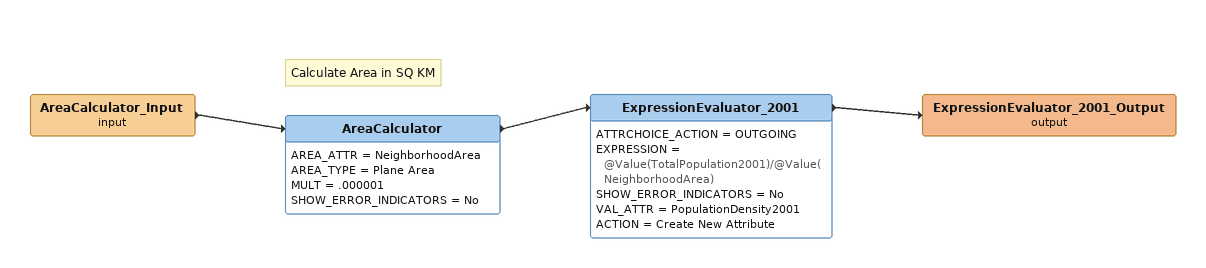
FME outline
AreaCalculator_Input (input)
    -> AreaCalculator
Note: Calculate Area in SQ KM
AreaCalculator
    AREA_ATTR = NeighborhoodArea
    AREA_TYPE = Plane Area
    MULT = .000001
    SHOW_ERROR_INDICATORS = No
    -> ExpressionEvaluator_2001
ExpressionEvaluator_2001
    ATTRCHOICE_ACTION = OUTGOING
    EXPRESSION = @Value(TotalPopulation2001)/@Value(NeighborhoodArea)
    SHOW_ERROR_INDICATORS = No
    VAL_ATTR = PopulationDensity2001
    ACTION = Create New Attribute
    -> ExpressionEvaluator_2001_Output (output)
ExpressionEvaluator_2001_Output (output)
